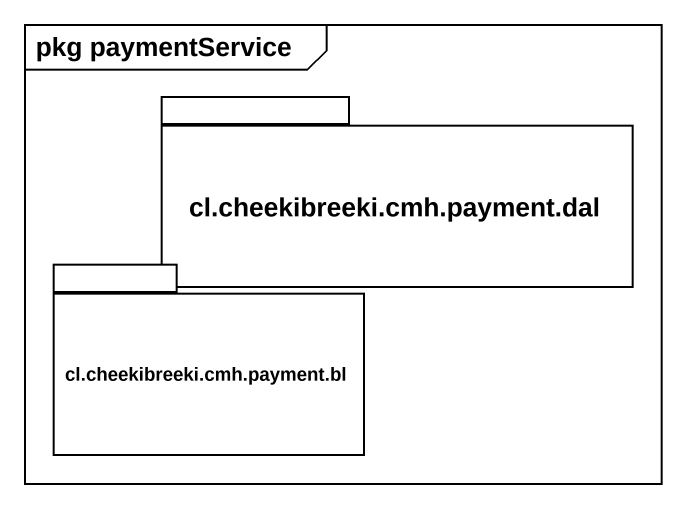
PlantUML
@startuml
mainframe pkg paymentService
package "cl.cheekibreeki.cmh.payment.dal" as cl_cheekibreeki_cmh_payment {
}
package "cl.cheekibreeki.cmh.payment.bl" as cl_cheekibreeki_cmh_payment_2 {
}
@enduml
